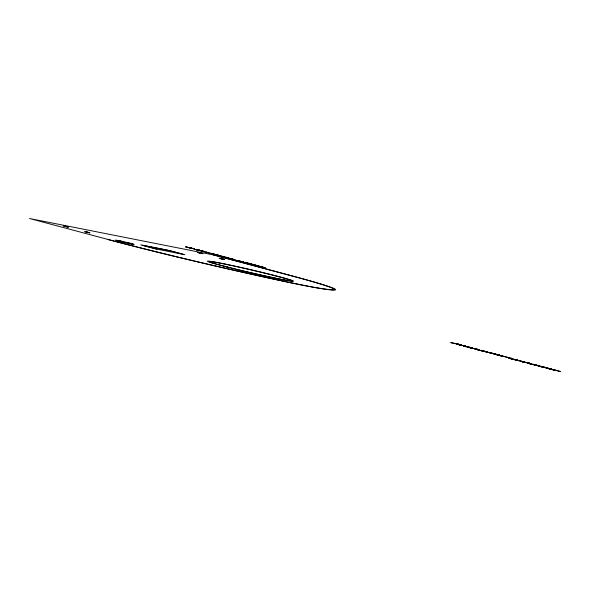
<?xml version="1.0" encoding="UTF-8"?>
<svg xmlns="http://www.w3.org/2000/svg" width="590" height="590" viewBox="0 0 590 590"><rect width="100%" height="100%" fill="white"/><g stroke="black" fill="none" stroke-linecap="round" stroke-linejoin="round"><path stroke-width="0.89" d="M509.613 358.366L518.027 360.18L508.573 358.16L512.172 359.059L511.102 358.838M515.653 359.989L524.075 361.795L514.62 359.775L518.219 360.682L517.15 360.453M131.747 244.031L132.831 244.142L131.769 243.751M206.574 252.114L207.024 252.188L206.566 252.055M215.977 254.637L216.434 254.703L215.969 254.57M246.539 262.808L249.378 263.501M255.949 265.33L256.399 265.397L250.462 264.04M489.707 352.621L492.539 353.307L484.95 351.618L486.639 352.016M541.768 366.545L544.6 367.238L537.011 365.549L538.7 365.94M213.049 253.855L213.543 253.936L213.071 253.796M222.452 256.37L222.946 256.451L222.474 256.311M253.022 264.549L253.508 264.63L253.044 264.49M262.425 267.064L262.911 267.145C270.264 268.929 259.563 266.459 257.55 266.031C256.576 265.544 266.754 268.037 259.63 266.274L258.789 266.12M496.183 354.354L496.677 354.443L496.205 354.302M505.593 356.869L508.44 357.562L500.15 355.637L505.217 356.699L501.957 355.925M548.243 368.285L551.097 368.971M557.646 370.8L560.5 371.494L552.211 369.561L557.277 370.631L554.017 369.856M492.554 353.41L495.814 354.184M544.614 367.341L545.448 367.496C557.255 370.24 523.625 362.754 550.942 368.942M119.18 240.772L116.82 240.418L117.882 240.809M130.471 243.788L134.107 244.437L128.841 242.969M210.49 253.346L215.903 254.541M219.9 255.861L225.306 257.063L213.772 254.268M257.129 265.788L253.737 264.962M490.895 353.078L487.502 352.252M500.298 355.6L496.905 354.767L501.95 355.822L494.354 354.14L504.199 356.662M542.948 367.01L539.562 366.183M552.358 369.524L548.966 368.698L554.003 369.753L546.414 368.064L556.259 370.594M261.031 266.857L253.287 264.866M131.371 244.031L126.88 243.028M546.849 368.079L539.105 366.088M221.11 258.627L220.365 258.494L221.014 258.693M222.415 259.017L223.168 259.15L219.156 258.236L221.449 258.7M212.909 254.025L211.22 253.634L218.654 255.293M243.471 262.203L234.429 259.969L249.223 263.472M252.881 264.718L251.185 264.327L258.781 266.016L247.579 263.31L252.491 264.342M65.284 226.331L64.517 226.191L65.151 226.383M86.723 232.062L85.941 231.922L86.553 232.106M199.781 252.911L198.948 252.763L203.004 253.722L199.936 252.904M200.91 253.265L201.736 253.42L200.497 253.073M120.205 240.927L127.248 242.534M122.772 241.531L115.544 240.123L129.446 243.633M482.03 350.497C479.242 349.944 484.833 351.102 482.03 350.563M222.076 258.944L224.443 259.445L221.169 258.59M65.63 226.405L63.248 225.896L65.483 226.464M66.205 226.634L67.319 226.848L66.685 226.656M87.069 232.143L84.665 231.627L86.885 232.195M200.128 252.992L197.68 252.461L200.748 253.28M222.356 259.054L220.97 258.73M65.372 226.302L66.065 226.464M65.77 226.575L68.595 227.143L66.36 226.575M86.826 232.04L88.212 232.364M87.15 232.298L90.012 232.88L87.438 232.224M124.8 242.601L118.251 240.978M65.999 226.486L66.758 226.626M65.084 226.413L65.837 226.553M86.472 232.136L88.736 232.578L88.124 232.394M210.084 253.324L201.817 251.119L203.845 251.443L203.417 251.193L194.464 249.275L218.809 255.323M219.487 255.839L213.315 254.172M250.057 264.018L243.877 262.351M198.896 249.998C201.699 250.684 196.109 249.349 198.896 250.064M126.916 242.497L131.4 243.582M495.659 354.155L490.747 353.122L499.037 355.047L487.045 352.156M252.645 264.372L244.334 262.447M213.558 254.887L292.124 275.913A153.658 5.096 13.1 0 1 314.994 287.566L289.904 282.617A153.555 5.089 13.1 0 1 108.066 239.533M183.092 254.297L168.814 250.477L142.5 245.278L156.778 249.098L184.884 254.71L168.814 250.411L140.715 244.857L156.778 249.157M482.45 350.814L487.104 351.891L477.332 349.774L487.864 352.09L482.436 350.733M525.439 362.319L530.093 363.396L525.439 362.319M534.51 364.745L539.164 365.822L534.51 364.745M186.691 247.158L194.774 249.017L185.393 246.849L194.346 248.766L186.691 247.158M195.755 249.585L203.388 251.281L195.755 249.585M226.656 257.852L234.289 259.548L226.656 257.852M235.727 260.279L243.36 261.975L235.727 260.279M457.737 344.427L465.37 346.116L457.737 344.427M464.883 346.33L465.805 346.721L463.519 346.035L472.723 348.056L464.883 346.33M470.931 347.945L471.853 348.336L469.566 347.65L478.77 349.671L470.931 347.945M521.007 361.368L520.328 361.272L530.852 363.588L521.007 361.368M530.078 363.794L529.392 363.698L539.924 366.014L530.078 363.794M478.556 350.032L478.07 349.959L482.111 350.895L478.556 350.032M521.545 361.53L521.058 361.464L525.1 362.393L521.545 361.53M530.609 363.956L530.13 363.89L534.164 364.819L530.609 363.956M238.19 260.544L239.813 260.95L238.19 260.544M533.419 364.281L535.042 364.686L533.419 364.332M228.861 257.941L225.764 257.255L228.861 257.941M511.995 358.44L508.904 357.754L511.995 358.44M499.568 355.209L499.118 355.136L499.568 355.209M551.628 369.141L551.171 369.067L551.628 369.141M458.393 344.199L450.708 342.606L461.166 344.914L457.656 343.985L458.393 344.199M471.926 347.849L466.093 346.522L471.926 347.849M477.974 349.464L472.14 348.137L477.974 349.464M227.46 257.919L225.358 257.542L234.739 259.711L227.46 257.919M458.533 344.494L456.439 344.11L465.82 346.286L458.533 344.494M213.551 254.954L29.5 218.506L108.936 239.702A152.272 5.052 13.1 0 0 304.02 285.508A152.375 5.052 13.1 0 0 291.202 275.729L213.551 254.954M226.649 266.901A44.169 1.468 13.1 0 0 293.407 281.26A44.169 1.468 13.1 0 0 231.346 265.389A44.169 1.468 13.1 0 0 226.649 266.901M227.356 267.027A42.864 1.423 13.1 0 0 292.131 280.958A42.864 1.423 13.1 0 0 231.914 265.566A42.864 1.423 13.1 0 0 227.356 267.027"/></g></svg>
